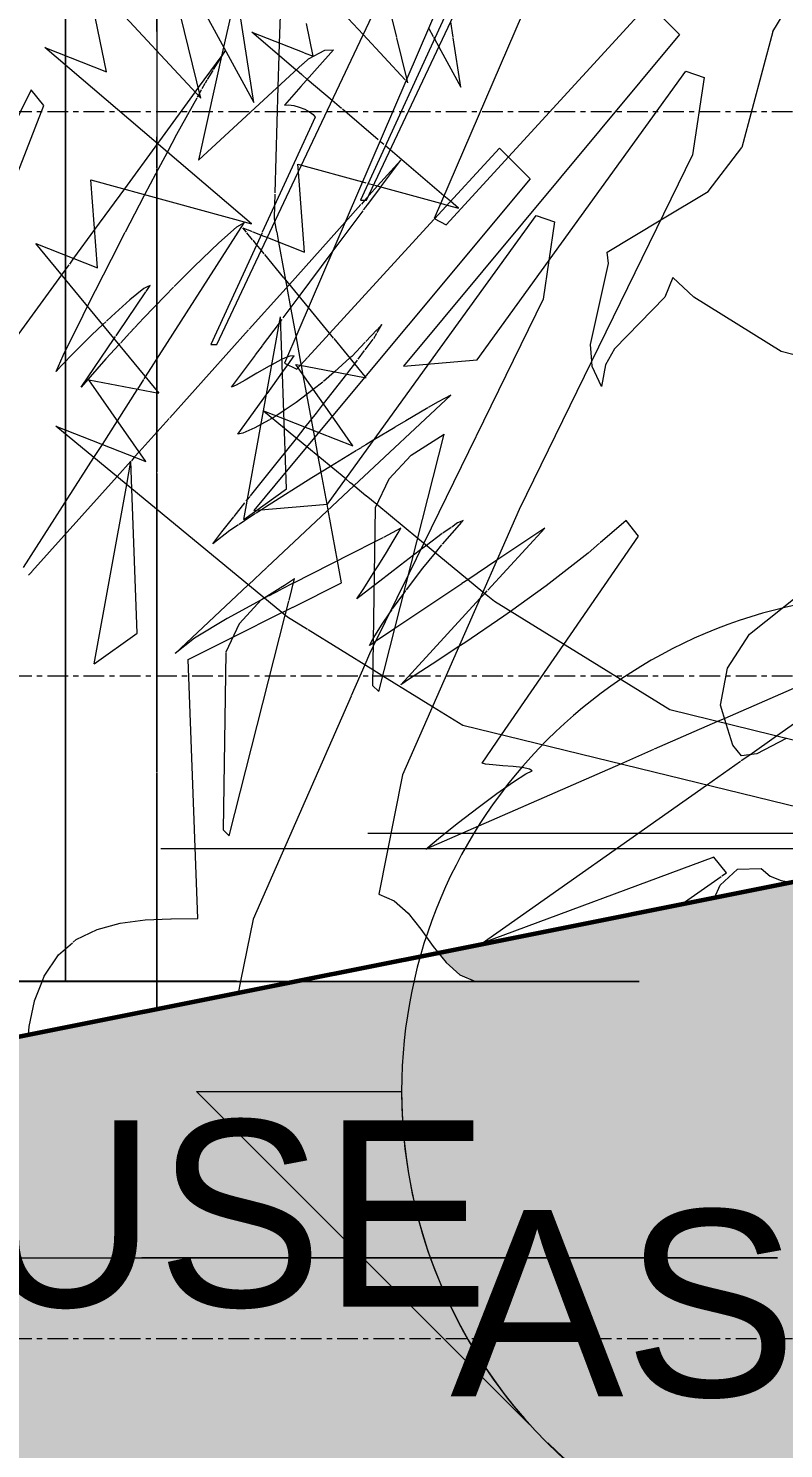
# Model space of a CAD drawing. Header units: inches. Extents: x 8252 to 9002, y -226 to 478.
# Drawn here: x 8378.39 to 8396.62, y -0.28 to 34.01 of the extents above; entities that cross this region are included whole.
import ezdxf

# ---------------------------------------------------------------- set-up
doc = ezdxf.new("R2010")
doc.units = ezdxf.units.IN
doc.header["$MEASUREMENT"] = 0
doc.linetypes.add('Grid Line 1_2_', pattern=[0.875, 0.5, -0.125, 0.125, -0.125])
for name, color, linetype, lineweight in [('A-DETL-GENF', 92, 'Continuous', 9), ('A-FLOR-LEVL', 51, 'Continuous', 9), ('A-FLOR-LEVL-1', 51, 'Grid Line 1_2_', 9), ('C-TOPO', 7, 'Continuous', 9), ('C-TOPO-1', 7, 'Continuous', 60), ('G-ANNO-SYMB', 111, 'Continuous', 9)]:
    doc.layers.add(name, color=color, linetype=linetype, lineweight=lineweight)
doc.styles.add('Arial_1', font='arial.ttf', dxfattribs={"height": 4.5})
doc.styles.add('Century Gothic', font='ufonts.com_century-gothic.ttf', dxfattribs={"height": 4.5})

# ---------------------------------------------------------------- blocks, each defined once
blk = doc.blocks.new('american beech 26158 - american beech 26158-1770223-Section 18')
at = {"layer": 'A-DETL-GENF'}
for p, q in [((8375.027, 4.325), (8383.894, 4.325)), ((8396.476, 4.325), (8381.125, 4.325)), ((8383.894, 4.325), (8390.654, 4.325)), ((8390.654, 4.325), (8394.963, 4.325)), ((8394.963, 4.325), (8396.476, 4.325))]:
    blk.add_line(p, q, dxfattribs=at)
blk = doc.blocks.new('yew 26768 - yew 26768-1770220-Section 18')
at = {"layer": 'A-DETL-GENF'}
for p, q in [((8387.281, 33.798), (8386.993, 34.968)), ((8385.266, 33.345), (8385.105, 34.134)), ((8386.11, 34.253), (8386.471, 33.864)), ((8388.058, 34.007), (8388.163, 33.814)), ((8388.642, 33.798), (8388.585, 34.173)), ((8383.78, 33.922), (8385.041, 33.427)), ((8384.845, 33.015), (8383.78, 33.922)), ((8386.471, 33.864), (8387.487, 32.771)), ((8387.528, 32.799), (8387.284, 33.788)), ((8388.172, 33.798), (8388.193, 33.76)), ((8388.193, 33.76), (8388.298, 33.566)), ((8388.827, 32.594), (8388.644, 33.788)), ((8385.042, 33.426), (8385.26, 33.34)), ((8388.298, 33.566), (8388.827, 32.594)), ((8384.993, 32.89), (8384.857, 33.006)), ((8385.12, 32.781), (8384.994, 32.889)), ((8385.72, 32.271), (8385.12, 32.781)), ((8387.506, 32.749), (8387.541, 32.712)), ((8387.552, 32.7), (8387.528, 32.799)), ((8385.947, 32.077), (8385.72, 32.271)), ((8386.835, 31.322), (8385.968, 32.06)), ((8386.972, 31.205), (8386.892, 31.274)), ((8387.123, 31.077), (8387.006, 31.177)), ((8388.421, 29.973), (8387.123, 31.077)), ((8384.909, 30.554), (8384.896, 30.732)), ((8384.897, 30.734), (8384.983, 30.71)), ((8385.055, 28.609), (8384.91, 30.549)), ((8384.983, 30.71), (8386.454, 30.307)), ((8386.454, 30.307), (8386.532, 30.286)), ((8386.589, 30.27), (8386.725, 30.233)), ((8386.745, 30.228), (8388.342, 29.79)), ((8388.58, 29.837), (8388.421, 29.973)), ((8388.774, 29.671), (8388.58, 29.837)), ((8388.342, 29.79), (8388.498, 29.747)), ((8388.498, 29.747), (8388.774, 29.671)), ((8383.567, 29.193), (8383.688, 29.146)), ((8383.653, 29.089), (8383.567, 29.193)), ((8383.801, 28.909), (8383.665, 29.075)), ((8383.691, 29.145), (8383.792, 29.105)), ((8383.805, 29.1), (8383.868, 29.075)), ((8383.898, 28.791), (8383.811, 28.898)), ((8383.868, 29.075), (8384.004, 29.022)), ((8384.004, 29.022), (8384.157, 28.962)), ((8384.159, 28.961), (8384.628, 28.777)), ((8384.012, 28.653), (8383.898, 28.791)), ((8384.08, 28.571), (8384.012, 28.653)), ((8384.558, 27.99), (8384.097, 28.551)), ((8384.628, 28.776), (8385.055, 28.609)), ((8385.147, 27.275), (8384.559, 27.99)), ((8385.661, 26.652), (8385.147, 27.275)), ((8385.758, 26.533), (8385.661, 26.652)), ((8386.521, 25.606), (8385.768, 26.521)), ((8384.843, 25.899), (8384.952, 25.879)), ((8384.898, 25.82), (8384.843, 25.899)), ((8385.722, 24.647), (8384.902, 25.814)), ((8384.952, 25.879), (8386.506, 25.587)), ((8386.514, 25.586), (8386.543, 25.58)), ((8386.543, 25.58), (8386.539, 25.586)), ((8384.571, 24.351), (8384.061, 24.771)), ((8384.062, 24.777), (8384.563, 24.582)), ((8384.563, 24.582), (8385.396, 24.256)), ((8385.107, 23.909), (8384.571, 24.351)), ((8386.224, 23.933), (8385.722, 24.647)), ((8385.396, 24.256), (8386.224, 23.933)), ((8386.049, 23.133), (8385.107, 23.909)), ((8386.156, 23.044), (8386.049, 23.133)), ((8386.539, 22.729), (8386.164, 23.038)), ((8386.799, 22.515), (8386.54, 22.728)), ((8387.788, 21.699), (8386.799, 22.515)), ((8387.931, 21.581), (8387.788, 21.699)), ((8389.362, 20.403), (8387.931, 21.581)), ((8389.641, 20.173), (8389.362, 20.403)), ((8393.875, 17.558), (8389.641, 20.173)), ((8404.574, 14.941), (8393.875, 17.558)), ((8386.585, 14.582), (8387.143, 14.582)), ((8386.585, 14.582), (8387.143, 14.582)), ((8387.143, 14.582), (8399.51, 14.582)), ((8387.16, 14.582), (8388.796, 14.582)), ((8388.796, 14.582), (8391.364, 14.582)), ((8391.364, 14.582), (8394.732, 14.582)), ((8394.732, 14.582), (8398.768, 14.582))]:
    blk.add_line(p, q, dxfattribs=at)
blk = doc.blocks.new('lupin 26755 - lupin 26755-1770228-Section 18')
at = {"layer": 'A-DETL-GENF'}
for p, q in [((8379.284, 29.864), (8379.284, 48.401)), ((8386.551, 29.864), (8395.3, 48.401)), ((8379.284, 47.66), (8379.284, 29.419)), ((8379.284, 31.644), (8379.284, 47.363)), ((8396.042, 47.66), (8388.182, 29.419)), ((8379.284, 27.046), (8379.284, 41.876)), ((8379.284, 24.822), (8379.284, 40.544)), ((8379.284, 37.271), (8379.284, 27.046)), ((8379.284, 35.961), (8379.284, 33.494)), ((8379.284, 35.351), (8379.284, 29.864)), ((8388.924, 35.351), (8386.403, 29.864)), ((8379.284, 34.609), (8379.284, 33.868)), ((8379.284, 29.271), (8379.284, 34.609)), ((8388.479, 29.271), (8393.373, 34.609)), ((8393.373, 34.609), (8394.114, 33.868)), ((8379.284, 33.868), (8379.284, 25.86)), ((8394.114, 33.868), (8387.441, 25.86)), ((8379.284, 33.494), (8379.284, 31.644)), ((8379.284, 32.978), (8379.284, 32.83)), ((8379.284, 26.008), (8379.284, 32.978)), ((8389.22, 26.008), (8394.262, 32.978)), ((8394.262, 32.978), (8394.707, 32.83)), ((8379.284, 32.83), (8379.284, 30.957)), ((8394.707, 32.83), (8394.428, 30.957)), ((8379.284, 30.957), (8379.284, 22.394)), ((8394.428, 30.957), (8390.235, 22.394)), ((8386.403, 29.864), (8386.551, 29.864)), ((8379.284, 29.419), (8379.284, 29.271)), ((8388.182, 29.419), (8388.479, 29.271)), ((8379.284, 22.894), (8379.284, 27.046)), ((8379.284, 22.152), (8379.284, 27.046)), ((8383.585, 22.152), (8384.475, 27.046)), ((8384.623, 22.894), (8384.475, 27.046)), ((8379.284, 25.86), (8379.284, 26.008)), ((8387.441, 25.86), (8389.22, 26.008)), ((8379.284, 17.852), (8379.284, 24.97)), ((8379.284, 24.97), (8379.284, 24.822)), ((8379.284, 18), (8379.284, 24.214)), ((8379.284, 23.707), (8379.284, 24.214)), ((8386.847, 18), (8388.428, 24.214)), ((8387.627, 23.707), (8388.428, 24.214)), ((8379.284, 23.635), (8379.284, 23.784)), ((8379.284, 23.784), (8379.284, 17.852)), ((8379.284, 23.707), (8379.284, 23.125)), ((8387.627, 23.707), (8387.088, 23.125)), ((8379.284, 23.026), (8379.284, 23.635)), ((8379.284, 23.125), (8379.284, 22.44)), ((8379.284, 20.492), (8379.284, 23.026)), ((8387.088, 23.125), (8386.763, 22.44)), ((8379.284, 22.152), (8379.284, 22.894)), ((8383.585, 22.152), (8384.623, 22.894)), ((8379.284, 22.44), (8379.284, 18.148)), ((8379.284, 22.394), (8379.284, 15.99)), ((8386.763, 22.44), (8386.699, 18.148)), ((8390.235, 22.394), (8387.424, 15.99)), ((8379.284, 20.159), (8379.284, 20.492)), ((8379.284, 20.076), (8379.284, 20.159)), ((8379.284, 18), (8379.284, 20.076)), ((8379.284, 18.148), (8379.284, 18)), ((8379.284, 17.555), (8379.284, 18)), ((8386.699, 18.148), (8386.847, 18)), ((8379.284, 16.665), (8379.284, 17.555)), ((8379.284, 16.202), (8379.284, 16.69)), ((8379.284, 16.69), (8379.284, 16.665)), ((8379.284, 11.022), (8379.284, 16.202)), ((8379.284, 15.99), (8379.284, 13.106)), ((8387.424, 15.99), (8386.847, 13.106)), ((8379.284, 13.106), (8379.284, 12.951)), ((8386.847, 13.106), (8387.223, 12.951)), ((8379.284, 12.951), (8379.284, 12.65)), ((8387.223, 12.951), (8387.556, 12.65)), ((8379.284, 12.65), (8379.284, 12.263)), ((8387.556, 12.65), (8387.864, 12.263)), ((8379.284, 12.263), (8379.284, 11.846)), ((8387.864, 12.263), (8388.164, 11.846)), ((8379.284, 11.846), (8379.284, 11.46)), ((8388.164, 11.846), (8388.472, 11.458)), ((8379.284, 11.458), (8379.284, 11.158)), ((8388.472, 11.458), (8388.805, 11.158)), ((8365.428, 11.002), (8379.284, 11.002)), ((8389.181, 11.002), (8369.185, 11.022)), ((8376.109, 11.002), (8379.284, 11.002)), ((8379.284, 11.158), (8379.284, 11.012)), ((8379.284, 11.002), (8379.284, 11.022)), ((8379.284, 11.002), (8382.459, 11.002)), ((8393.14, 11.002), (8379.284, 11.002)), ((8382.459, 11.002), (8385.375, 11.002)), ((8385.375, 11.002), (8387.948, 11.002)), ((8387.948, 11.002), (8390.094, 11.002)), ((8388.805, 11.158), (8389.181, 11.002)), ((8390.094, 11.002), (8391.731, 11.002)), ((8391.731, 11.002), (8392.774, 11.002)), ((8392.774, 11.002), (8393.14, 11.002))]:
    blk.add_line(p, q, dxfattribs=at)
blk = doc.blocks.new('lupin 26755 - lupin 26755-V1-Section 18')
at = {"layer": 'A-DETL-GENF'}
for p, q in [((8388.704, 35.529), (8384.915, 26.735)), ((8384.758, 30.234), (8387.128, 35.255)), ((8383.408, 34.945), (8383.1, 33.556)), ((8383.1, 33.556), (8382.493, 30.827)), ((8385.755, 33.496), (8384.969, 32.612)), ((8385.018, 33.154), (8385.148, 33.274)), ((8385.148, 33.274), (8385.541, 33.486)), ((8385.541, 33.486), (8385.755, 33.496)), ((8382.493, 30.827), (8385.016, 33.153)), ((8384.968, 32.61), (8384.569, 32.161)), ((8384.569, 32.161), (8384.669, 32.168)), ((8384.67, 32.168), (8384.794, 32.15)), ((8384.794, 32.15), (8384.924, 32.113)), ((8384.928, 32.112), (8385.06, 32.059)), ((8385.06, 32.059), (8385.177, 31.997)), ((8385.177, 31.997), (8385.264, 31.93)), ((8385.264, 31.93), (8385.311, 31.865)), ((8385.311, 31.865), (8384.805, 30.765)), ((8388.193, 29.414), (8389.76, 31.123)), ((8389.76, 31.123), (8389.977, 30.906)), ((8389.977, 30.906), (8390.501, 30.382)), ((8384.804, 30.763), (8384.035, 29.089)), ((8382.938, 26.378), (8384.757, 30.233)), ((8390.501, 30.382), (8384.608, 23.31)), ((8388.059, 25.912), (8390.649, 29.492)), ((8390.649, 29.492), (8391.094, 29.344)), ((8385.131, 26.074), (8388.178, 29.397)), ((8391.094, 29.344), (8390.954, 28.405)), ((8384.029, 29.075), (8382.79, 26.378)), ((8390.954, 28.405), (8390.815, 27.471)), ((8390.815, 27.471), (8387.571, 20.846)), ((8384.913, 26.732), (8384.569, 25.933)), ((8382.79, 26.378), (8382.938, 26.378)), ((8384.866, 25.785), (8385.126, 26.069)), ((8384.569, 25.933), (8384.866, 25.785)), ((8385.607, 22.522), (8388.059, 25.912)), ((8380.759, 22.997), (8380.862, 23.56)), ((8380.886, 22.893), (8380.862, 23.56)), ((8379.972, 18.666), (8380.759, 22.997)), ((8384.608, 23.31), (8383.828, 22.374)), ((8381.01, 19.408), (8380.886, 22.893)), ((8383.828, 22.374), (8383.903, 22.38)), ((8383.903, 22.38), (8385.607, 22.522)), ((8384.57, 20.573), (8384.815, 20.728)), ((8384.68, 20.195), (8384.815, 20.728)), ((8387.571, 20.846), (8386.713, 19.093)), ((8384.014, 20.221), (8384.078, 20.262)), ((8384.078, 20.262), (8384.466, 20.507)), ((8384.473, 20.512), (8384.569, 20.572)), ((8384.014, 20.221), (8383.475, 19.639)), ((8384.598, 19.873), (8384.677, 20.184)), ((8383.475, 19.639), (8383.151, 18.954)), ((8383.234, 14.514), (8384.59, 19.841)), ((8379.972, 18.666), (8381.01, 19.408)), ((8383.15, 18.943), (8383.086, 14.662)), ((8386.622, 18.908), (8386.507, 18.645)), ((8386.713, 19.093), (8386.622, 18.908)), ((8386.507, 18.645), (8386.179, 17.898)), ((8386.177, 17.893), (8383.811, 12.503)), ((8383.086, 14.662), (8383.234, 14.514)), ((8383.811, 12.503), (8383.512, 11.008)), ((8383.512, 11.008), (8383.454, 10.719))]:
    blk.add_line(p, q, dxfattribs=at)
blk = doc.blocks.new('yew 26768 - yew 26768-V2-Section 18')
at = {"layer": 'A-DETL-GENF'}
for p, q in [((8381.543, 36.416), (8383.827, 32.219)), ((8382.552, 32.325), (8381.543, 36.416)), ((8379.79, 35.301), (8382.552, 32.325)), ((8380.268, 32.963), (8379.79, 35.301)), ((8383.827, 32.219), (8383.402, 34.982)), ((8378.78, 33.547), (8380.268, 32.963)), ((8383.774, 29.297), (8378.78, 33.547)), ((8379.896, 30.359), (8383.774, 29.297)), ((8380.055, 28.234), (8379.896, 30.359)), ((8378.567, 28.819), (8380.055, 28.234)), ((8381.543, 25.206), (8378.567, 28.819)), ((8379.843, 25.524), (8381.532, 25.208)), ((8381.224, 23.559), (8379.843, 25.524)), ((8379.046, 24.409), (8381.224, 23.559)), ((8384.641, 19.798), (8379.046, 24.409)), ((8385.126, 19.499), (8384.641, 19.798)), ((8386.705, 18.523), (8385.14, 19.49)), ((8386.943, 18.376), (8386.705, 18.523)), ((8388.146, 17.633), (8386.943, 18.376)), ((8388.875, 17.183), (8388.146, 17.633)), ((8400.98, 14.223), (8388.875, 17.183)), ((8381.585, 14.208), (8387.068, 14.208)), ((8381.585, 14.208), (8382.16, 14.208)), ((8382.16, 14.208), (8383.796, 14.208)), ((8383.796, 14.208), (8386.364, 14.208)), ((8386.364, 14.208), (8387.068, 14.208)), ((8387.068, 14.208), (8400.904, 14.208)), ((8387.068, 14.208), (8389.732, 14.208)), ((8389.732, 14.208), (8393.768, 14.208)), ((8393.768, 14.208), (8398.343, 14.208))]:
    blk.add_line(p, q, dxfattribs=at)
blk = doc.blocks.new('hydrangea 26752 - hydrangea 26752-1770219-Section 18')
at = {"layer": 'A-DETL-GENF'}
for p, q in [((8381.49, 33.941), (8381.49, 37.617)), ((8396.363, 33.941), (8398.611, 37.617)), ((8381.49, 34.401), (8381.49, 33.774)), ((8381.49, 33.941), (8381.49, 33.469)), ((8381.49, 33.774), (8381.49, 33.469)), ((8396.363, 33.941), (8395.617, 31.137)), ((8381.49, 33.469), (8381.49, 33.222)), ((8381.49, 33.469), (8381.49, 31.241)), ((8381.49, 33.222), (8381.49, 32.81)), ((8381.49, 32.81), (8381.49, 32.473)), ((8381.49, 32.473), (8381.49, 31.241)), ((8381.49, 31.241), (8381.49, 31.391)), ((8381.49, 31.391), (8381.49, 31.367)), ((8381.49, 31.367), (8381.49, 31.241)), ((8381.49, 31.241), (8381.49, 31.137)), ((8381.49, 31.24), (8381.49, 30.738)), ((8381.49, 31.201), (8381.49, 31.24)), ((8381.49, 31.24), (8381.49, 30.643)), ((8381.49, 30.643), (8381.49, 31.201)), ((8381.49, 30.643), (8381.49, 31.137)), ((8394.799, 30.071), (8395.617, 31.137)), ((8381.49, 30.738), (8381.49, 30.643)), ((8381.49, 30.629), (8381.49, 29.923)), ((8381.49, 29.923), (8381.49, 30.629)), ((8381.49, 30.629), (8381.49, 29.923)), ((8381.49, 30.071), (8381.49, 30.629)), ((8381.49, 29.923), (8381.49, 30.071)), ((8381.49, 29.923), (8381.49, 27.969)), ((8381.49, 29.613), (8381.49, 29.923)), ((8381.49, 29.923), (8381.49, 26.929)), ((8381.49, 28.61), (8381.49, 29.923)), ((8393.659, 29.388), (8394.799, 30.071)), ((8381.49, 29.336), (8381.49, 29.613)), ((8381.49, 28.815), (8381.49, 29.336)), ((8392.363, 28.61), (8393.659, 29.388)), ((8381.49, 28.432), (8381.49, 28.815)), ((8381.49, 28.336), (8381.49, 28.61)), ((8392.399, 28.336), (8392.363, 28.61)), ((8381.49, 28.16), (8381.49, 28.432)), ((8381.49, 26.378), (8381.49, 28.336)), ((8381.49, 27.971), (8381.49, 28.16)), ((8391.957, 26.378), (8392.399, 28.336)), ((8381.49, 27.994), (8381.49, 27.522)), ((8381.49, 27.526), (8381.49, 27.994)), ((8381.49, 27.629), (8381.49, 27.971)), ((8381.49, 27.969), (8381.49, 27.629)), ((8393.953, 27.994), (8393.754, 27.522)), ((8394.455, 27.526), (8393.953, 27.994)), ((8381.49, 26.214), (8381.49, 27.526)), ((8381.49, 27.522), (8381.49, 26.279)), ((8393.754, 27.522), (8392.541, 26.279)), ((8396.569, 26.214), (8394.455, 27.526)), ((8381.49, 26.918), (8381.49, 25.313)), ((8381.49, 25.846), (8381.49, 26.359)), ((8381.49, 26.279), (8381.49, 25.887)), ((8381.49, 25.513), (8381.49, 26.214)), ((8391.99, 25.978), (8391.957, 26.378)), ((8392.541, 26.279), (8392.327, 25.887)), ((8399.21, 25.513), (8396.569, 26.214)), ((8381.49, 25.887), (8381.49, 25.365)), ((8381.49, 25.365), (8381.49, 25.846)), ((8392.001, 25.846), (8391.99, 25.978)), ((8392.225, 25.365), (8392.001, 25.846)), ((8392.327, 25.887), (8392.225, 25.365)), ((8381.49, 25.27), (8381.49, 25.513)), ((8381.49, 25.304), (8381.49, 25.27)), ((8381.49, 25.27), (8381.49, 25.216)), ((8381.49, 25.216), (8381.49, 25.27)), ((8381.49, 25.216), (8381.49, 23.309)), ((8381.49, 25.091), (8381.49, 25.216)), ((8381.49, 23.121), (8381.49, 25.082)), ((8381.49, 23.266), (8381.49, 22.395)), ((8381.49, 22.459), (8381.49, 23.11)), ((8381.49, 22.608), (8381.49, 22.395)), ((8381.49, 22.395), (8381.49, 22.608)), ((8381.49, 22.395), (8381.49, 22.459)), ((8381.49, 22.395), (8381.49, 22.13)), ((8381.49, 22.14), (8381.49, 22.395)), ((8381.49, 22.395), (8381.49, 22.251)), ((8381.49, 21.908), (8381.49, 22.395)), ((8381.49, 22.251), (8381.49, 21.833)), ((8381.49, 19.483), (8381.49, 22.14)), ((8381.49, 22.13), (8381.49, 17.452)), ((8381.49, 21.538), (8381.49, 21.908)), ((8381.49, 21.833), (8381.49, 19.042)), ((8381.49, 20.723), (8381.49, 21.538)), ((8381.49, 19.388), (8381.49, 20.723)), ((8395.797, 19.388), (8397.48, 20.723)), ((8381.49, 19.742), (8381.49, 19.833)), ((8381.49, 19.833), (8381.49, 19.812)), ((8381.49, 19.812), (8381.49, 19.655)), ((8381.49, 19.042), (8381.49, 19.742)), ((8381.49, 19.655), (8381.49, 19.336)), ((8381.49, 19.148), (8381.49, 19.483)), ((8381.49, 19.336), (8381.49, 19.478)), ((8381.49, 19.478), (8381.49, 17.301)), ((8381.49, 18.568), (8381.49, 19.388)), ((8395.272, 18.568), (8395.797, 19.388)), ((8381.49, 17.024), (8381.49, 19.148)), ((8381.49, 17.668), (8381.49, 18.568)), ((8395.104, 17.668), (8395.272, 18.568)), ((8381.49, 16.714), (8381.49, 17.668)), ((8381.49, 17.529), (8381.49, 17.578)), ((8381.49, 17.578), (8381.49, 16.498)), ((8381.49, 17.301), (8381.49, 17.529)), ((8381.49, 16.242), (8381.49, 17.524)), ((8381.49, 17.524), (8381.49, 16.638)), ((8395.241, 17.223), (8395.104, 17.668)), ((8381.49, 17.452), (8381.49, 16.242)), ((8395.401, 16.707), (8395.241, 17.223)), ((8381.49, 16.689), (8381.49, 17.024)), ((8396.683, 16.871), (8395.976, 16.498)), ((8381.49, 16.45), (8381.49, 16.707)), ((8381.49, 16.603), (8381.49, 16.689)), ((8381.49, 16.622), (8381.49, 16.603)), ((8381.49, 16.498), (8381.49, 16.45)), ((8395.605, 16.45), (8395.401, 16.707)), ((8395.976, 16.498), (8395.605, 16.45)), ((8381.49, 16.229), (8381.49, 16.066)), ((8381.49, 16.066), (8381.49, 16.229)), ((8381.49, 16.047), (8381.49, 12.854)), ((8381.49, 13.454), (8381.49, 16.047)), ((8381.49, 13.748), (8381.49, 13.674)), ((8381.49, 13.473), (8381.49, 13.748)), ((8381.49, 13.71), (8381.49, 13.73)), ((8381.49, 13.73), (8381.49, 13.545)), ((8395.515, 13.71), (8396.085, 13.73)), ((8396.085, 13.73), (8396.3, 13.545)), ((8381.49, 13.325), (8381.49, 13.71)), ((8381.49, 13.674), (8381.49, 11.01)), ((8381.49, 13.545), (8381.49, 13.439)), ((8381.49, 12.262), (8381.49, 13.473)), ((8381.49, 13.367), (8381.49, 13.454)), ((8381.49, 13.439), (8381.49, 13.21)), ((8395.096, 13.325), (8395.515, 13.71)), ((8396.3, 13.545), (8396.567, 13.439)), ((8396.567, 13.439), (8396.823, 13.392)), ((8381.49, 13.049), (8381.49, 13.367)), ((8381.49, 12.68), (8381.49, 13.325)), ((8381.49, 13.21), (8381.49, 13.049)), ((8394.955, 13.018), (8395.096, 13.325)), ((8381.49, 12.854), (8381.49, 12.262)), ((8381.49, 11.01), (8381.49, 12.68)), ((8381.49, 11.01), (8381.49, 10.898)), ((8381.49, 10.327), (8381.49, 11.01)), ((8381.49, 10.898), (8381.49, 10.457)), ((8381.49, 10.457), (8381.49, 10.327))]:
    blk.add_line(p, q, dxfattribs=at)
blk = doc.blocks.new('elm sapling fall 24458 - elm sapling fall 24458-1770229-Section 18')
at = {"layer": 'A-DETL-GENF'}
for p, q in [((8384.452, 33.658), (8384.471, 34.321)), ((8384.443, 33.358), (8384.452, 33.658)), ((8384.421, 32.604), (8384.443, 33.358)), ((8384.345, 30.04), (8384.421, 32.604)), ((8384.337, 29.75), (8384.344, 30.006)), ((8384.327, 29.427), (8384.337, 29.745)), ((8384.341, 29.351), (8384.327, 29.427)), ((8384.388, 29.097), (8384.341, 29.351)), ((8384.433, 28.853), (8384.39, 29.089)), ((8384.569, 28.114), (8384.433, 28.853)), ((8384.602, 27.937), (8384.569, 28.113)), ((8384.633, 27.77), (8384.602, 27.937)), ((8384.725, 27.27), (8384.635, 27.759)), ((8384.851, 26.586), (8384.725, 27.27)), ((8384.976, 25.905), (8384.851, 26.586)), ((8384.981, 25.879), (8384.976, 25.905)), ((8385.025, 25.639), (8384.982, 25.873)), ((8385.111, 25.175), (8385.025, 25.639)), ((8385.222, 24.572), (8385.111, 25.175)), ((8385.271, 24.305), (8385.222, 24.572)), ((8385.301, 24.142), (8385.271, 24.305)), ((8385.386, 23.679), (8385.301, 24.142)), ((8385.457, 23.298), (8385.386, 23.679)), ((8385.6, 22.521), (8385.457, 23.298)), ((8385.625, 22.382), (8385.6, 22.521)), ((8385.851, 21.158), (8385.625, 22.382)), ((8385.949, 20.625), (8385.851, 21.158)), ((8384.78, 20.041), (8385.944, 20.623)), ((8383.319, 19.31), (8384.51, 19.906)), ((8384.51, 19.906), (8384.62, 19.961)), ((8384.626, 19.964), (8384.773, 20.037)), ((8382.243, 18.772), (8383.319, 19.31)), ((8382.394, 14.675), (8382.243, 18.772)), ((8382.474, 12.521), (8382.395, 14.666)), ((8380.044, 12.258), (8380.602, 12.408)), ((8380.602, 12.408), (8381.203, 12.485)), ((8381.203, 12.485), (8381.823, 12.513)), ((8381.831, 12.514), (8382.474, 12.518)), ((8379.468, 11.947), (8379.543, 12.011)), ((8379.543, 12.011), (8380.044, 12.258)), ((8379.113, 11.642), (8379.451, 11.932)), ((8378.768, 11.128), (8379.113, 11.642)), ((8378.535, 10.536), (8378.723, 11.013)), ((8378.723, 11.013), (8378.768, 11.128)), ((8378.403, 9.911), (8378.531, 10.525)), ((8378.391, 9.707), (8378.403, 9.911))]:
    blk.add_line(p, q, dxfattribs=at)
blk = doc.blocks.new('fountain grass 26746 - fountain grass 26746-V10-Section 18')
at = {"layer": 'A-DETL-GENF'}
for p, q in [((8383.056, 33.36), (8382.489, 32.583)), ((8382.859, 33.02), (8383.048, 33.326)), ((8383.048, 33.326), (8383.142, 33.477)), ((8383.142, 33.477), (8383.056, 33.36)), ((8382.709, 32.776), (8382.846, 32.998)), ((8382.489, 32.583), (8382.411, 32.477)), ((8382.586, 32.563), (8382.654, 32.686)), ((8382.659, 32.694), (8382.706, 32.771)), ((8378.453, 32.532), (8377.67, 30.957)), ((8378.756, 32.154), (8378.453, 32.532)), ((8382.411, 32.477), (8381.549, 31.297)), ((8381.97, 31.455), (8382.458, 32.332)), ((8382.467, 32.349), (8382.491, 32.392)), ((8382.491, 32.392), (8382.522, 32.448)), ((8382.533, 32.468), (8382.57, 32.535)), ((8378.131, 30.535), (8378.756, 32.154)), ((8381.501, 31.231), (8380.703, 30.138)), ((8381.548, 31.295), (8381.501, 31.231)), ((8381.742, 31.026), (8381.97, 31.455)), ((8381.482, 30.536), (8381.742, 31.025)), ((8381.2, 30.005), (8381.473, 30.519)), ((8387.377, 30.831), (8386.818, 30.208)), ((8386.897, 30.186), (8387.377, 30.831)), ((8386.575, 29.754), (8386.894, 30.182)), ((8386.818, 30.207), (8386.616, 29.982)), ((8380.703, 30.138), (8379.986, 29.157)), ((8380.732, 29.103), (8381.18, 29.969)), ((8381.182, 29.972), (8381.198, 30.003)), ((8386.51, 29.864), (8386.427, 29.771)), ((8386.533, 29.89), (8386.51, 29.864)), ((8386.596, 29.96), (8386.539, 29.896)), ((8385.722, 28.609), (8386.468, 29.611)), ((8386.418, 29.761), (8386.034, 29.333)), ((8386.482, 29.629), (8386.532, 29.697)), ((8386.539, 29.705), (8386.575, 29.754)), ((8379.986, 29.157), (8379.478, 28.461)), ((8381.217, 25.601), (8383.596, 29.318)), ((8383.41, 29.213), (8382.984, 28.838)), ((8383.596, 29.318), (8383.41, 29.213)), ((8386.034, 29.333), (8384.688, 27.832)), ((8380.391, 28.444), (8380.725, 29.089)), ((8382.984, 28.838), (8382.387, 28.263)), ((8379.478, 28.461), (8379.376, 28.322)), ((8384.927, 27.542), (8385.722, 28.609)), ((8379.361, 28.301), (8379.188, 28.065)), ((8379.814, 27.305), (8380.391, 28.444)), ((8382.387, 28.263), (8381.91, 27.782)), ((8379.188, 28.065), (8376.789, 24.781)), ((8381.226, 27.656), (8381.327, 27.806)), ((8381.327, 27.806), (8381.235, 27.763)), ((8384.688, 27.832), (8384.529, 27.654)), ((8380.834, 27.459), (8380.392, 27.06)), ((8380.555, 26.665), (8381.225, 27.655)), ((8381.17, 27.733), (8380.834, 27.459)), ((8381.688, 27.557), (8381.169, 27.014)), ((8381.234, 27.763), (8381.17, 27.733)), ((8381.889, 27.761), (8381.688, 27.557)), ((8384.529, 27.654), (8383.72, 26.752)), ((8384.539, 27.021), (8384.927, 27.542)), ((8379.227, 26.114), (8379.706, 27.09)), ((8379.706, 27.09), (8379.814, 27.305)), ((8380.181, 26.859), (8379.92, 26.611)), ((8380.257, 26.931), (8380.181, 26.859)), ((8380.392, 27.06), (8380.273, 26.947)), ((8380.947, 26.782), (8380.838, 26.663)), ((8381.168, 27.013), (8380.954, 26.79)), ((8384.043, 26.354), (8384.448, 26.898)), ((8384.448, 26.898), (8384.478, 26.939)), ((8384.478, 26.939), (8384.514, 26.987)), ((8386.923, 26.86), (8386.806, 26.738)), ((8386.808, 26.667), (8386.923, 26.86)), ((8379.92, 26.611), (8379.49, 26.188)), ((8379.663, 25.348), (8380.458, 26.523)), ((8380.458, 26.523), (8380.492, 26.573)), ((8380.505, 26.592), (8380.554, 26.664)), ((8380.602, 26.406), (8380.577, 26.379)), ((8380.831, 26.655), (8380.616, 26.421)), ((8383.705, 26.735), (8381.799, 24.609)), ((8386.52, 26.436), (8386.194, 26.094)), ((8386.519, 26.252), (8386.714, 26.512)), ((8386.804, 26.735), (8386.539, 26.456)), ((8386.726, 26.528), (8386.8, 26.653)), ((8379.058, 25.726), (8379.227, 26.114)), ((8379.49, 26.188), (8379.179, 25.868)), ((8380.577, 26.379), (8380.257, 26.03)), ((8383.293, 25.348), (8383.871, 26.123)), ((8383.874, 26.128), (8384.039, 26.35)), ((8384.629, 26.073), (8384.511, 26.022)), ((8384.696, 26.101), (8384.629, 26.073)), ((8384.652, 25.891), (8384.806, 26.104)), ((8384.806, 26.104), (8384.696, 26.101)), ((8386.194, 26.094), (8386.151, 26.056)), ((8386.349, 26.024), (8386.506, 26.234)), ((8379.179, 25.868), (8379.058, 25.726)), ((8380.257, 26.03), (8379.663, 25.348)), ((8384.2, 25.858), (8383.899, 25.684)), ((8384.265, 25.893), (8384.2, 25.858)), ((8384.48, 26.008), (8384.265, 25.893)), ((8384.511, 26.022), (8384.48, 26.008)), ((8384.523, 25.712), (8384.652, 25.891)), ((8385.779, 25.724), (8385.514, 25.487)), ((8386.151, 26.056), (8385.779, 25.724)), ((8386.079, 25.667), (8386.149, 25.757)), ((8386.149, 25.757), (8386.267, 25.915)), ((8386.267, 25.915), (8386.334, 26.005)), ((8381.026, 25.303), (8381.173, 25.533)), ((8381.184, 25.551), (8381.217, 25.601)), ((8383.403, 25.396), (8383.293, 25.348)), ((8383.619, 25.519), (8383.403, 25.396)), ((8383.899, 25.684), (8383.619, 25.519)), ((8384.149, 25.192), (8384.522, 25.711)), ((8385.494, 25.469), (8385.267, 25.295)), ((8385.514, 24.944), (8386.079, 25.667)), ((8380.536, 24.538), (8381.015, 25.286)), ((8383.444, 24.213), (8384.134, 25.171)), ((8385.267, 25.295), (8384.852, 24.977)), ((8386.249, 22.967), (8388.587, 25.159)), ((8388.587, 25.159), (8388.284, 24.998)), ((8384.555, 24.782), (8384.367, 24.658)), ((8384.852, 24.977), (8384.562, 24.787)), ((8385.071, 24.383), (8385.343, 24.725)), ((8385.343, 24.725), (8385.514, 24.944)), ((8388.033, 24.851), (8387.5, 24.539)), ((8388.284, 24.998), (8388.043, 24.857)), ((8380.172, 23.969), (8380.536, 24.538)), ((8381.787, 24.596), (8381.063, 23.788)), ((8383.857, 24.368), (8383.564, 24.237)), ((8384.002, 24.448), (8383.857, 24.368)), ((8384.206, 24.562), (8384.002, 24.448)), ((8384.271, 24.598), (8384.224, 24.572)), ((8384.294, 24.611), (8384.271, 24.598)), ((8384.367, 24.658), (8384.297, 24.612)), ((8384.858, 24.114), (8385.069, 24.381)), ((8387.232, 24.377), (8386.747, 24.085)), ((8387.5, 24.539), (8387.238, 24.381)), ((8383.564, 24.237), (8383.444, 24.213)), ((8384.591, 23.779), (8384.858, 24.114)), ((8386.731, 24.076), (8386.539, 23.96)), ((8379.967, 23.649), (8380.172, 23.969)), ((8380.952, 23.665), (8380.872, 23.575)), ((8381.063, 23.788), (8380.952, 23.665)), ((8384.458, 23.611), (8384.591, 23.779)), ((8386.308, 23.82), (8385.681, 23.436)), ((8386.42, 23.889), (8386.32, 23.828)), ((8386.533, 23.957), (8386.423, 23.891)), ((8378.27, 20.997), (8379.967, 23.649)), ((8380.862, 23.564), (8380.526, 23.189)), ((8383.75, 22.724), (8384.458, 23.611)), ((8385.681, 23.436), (8385.228, 23.158)), ((8380.526, 23.189), (8378.472, 20.898)), ((8385.228, 23.158), (8384.111, 22.454)), ((8383.671, 22.626), (8383.74, 22.712)), ((8384.153, 21.002), (8386.249, 22.967)), ((8383.353, 22.227), (8383.614, 22.555)), ((8383.873, 22.297), (8383.608, 22.122)), ((8383.646, 22.594), (8383.671, 22.626)), ((8384.012, 22.389), (8383.884, 22.304)), ((8384.111, 22.454), (8384.012, 22.389)), ((8383.056, 21.853), (8383.345, 22.217)), ((8383.463, 22.026), (8383.253, 21.888)), ((8383.605, 22.12), (8383.478, 22.036)), ((8388.384, 21.556), (8388.853, 22.092)), ((8388.594, 21.962), (8388.397, 21.825)), ((8388.752, 22.071), (8388.61, 21.973)), ((8388.853, 22.117), (8388.752, 22.071)), ((8388.889, 22.134), (8388.853, 22.117)), ((8388.856, 22.096), (8388.889, 22.134)), ((8392.822, 22.134), (8392.194, 21.591)), ((8393.124, 21.756), (8392.822, 22.134)), ((8383.253, 21.888), (8382.839, 21.567)), ((8382.839, 21.567), (8383.056, 21.853)), ((8386.751, 21.613), (8386.184, 21.326)), ((8386.949, 21.713), (8386.751, 21.613)), ((8387.377, 21.945), (8386.964, 21.721)), ((8387.034, 21.36), (8387.197, 21.63)), ((8387.197, 21.63), (8387.318, 21.834)), ((8387.318, 21.834), (8387.377, 21.945)), ((8388.382, 21.814), (8387.997, 21.528)), ((8389.481, 20.451), (8390.856, 21.945)), ((8390.856, 21.945), (8389.698, 21.169)), ((8391.318, 19.137), (8393.124, 21.756)), ((8386.184, 21.326), (8385.214, 20.838)), ((8386.845, 21.057), (8387.034, 21.36)), ((8387.685, 21.292), (8387.372, 21.054)), ((8387.852, 21.419), (8387.685, 21.292)), ((8387.909, 21.462), (8387.852, 21.419)), ((8387.997, 21.528), (8387.909, 21.462)), ((8387.914, 20.982), (8388.214, 21.349)), ((8388.214, 21.349), (8388.374, 21.545)), ((8391.904, 21.34), (8390.892, 20.557)), ((8392.181, 21.58), (8391.904, 21.34)), ((8383.698, 20.575), (8384.146, 20.995)), ((8386.74, 20.891), (8386.845, 21.057)), ((8387.372, 21.054), (8386.871, 20.668)), ((8387.514, 20.459), (8387.914, 20.982)), ((8389.698, 21.169), (8388.999, 20.702)), ((8378.465, 20.89), (8378.391, 20.808)), ((8384.781, 20.614), (8384.5, 20.47)), ((8385.214, 20.838), (8384.787, 20.618)), ((8386.469, 20.468), (8386.651, 20.75)), ((8386.651, 20.75), (8386.74, 20.891)), ((8386.871, 20.668), (8386.735, 20.563)), ((8388.853, 20.603), (8387.234, 19.519)), ((8388.999, 20.702), (8388.857, 20.606)), ((8381.932, 18.92), (8383.688, 20.566)), ((8384.087, 20.254), (8384.002, 20.208)), ((8384.171, 20.3), (8384.087, 20.254)), ((8384.492, 20.466), (8384.181, 20.305)), ((8386.318, 20.243), (8386.469, 20.468)), ((8386.492, 20.375), (8386.318, 20.243)), ((8386.735, 20.563), (8386.496, 20.378)), ((8387.18, 19.994), (8387.45, 20.37)), ((8387.377, 18.163), (8389.292, 20.245)), ((8387.45, 20.37), (8387.502, 20.442)), ((8389.292, 20.245), (8389.405, 20.368)), ((8389.405, 20.368), (8389.464, 20.432)), ((8390.892, 20.557), (8390.026, 19.935)), ((8384.002, 20.208), (8383.188, 19.766)), ((8387.086, 19.855), (8387.17, 19.979)), ((8390.026, 19.935), (8389.87, 19.823)), ((8383.188, 19.766), (8382.398, 19.288)), ((8386.728, 19.302), (8386.916, 19.602)), ((8386.916, 19.602), (8386.963, 19.672)), ((8386.964, 19.674), (8387.086, 19.855)), ((8389.87, 19.823), (8388.923, 19.177)), ((8382.398, 19.288), (8381.932, 18.92)), ((8386.621, 19.109), (8386.716, 19.281)), ((8386.77, 19.209), (8386.714, 19.172)), ((8387.234, 19.519), (8386.77, 19.209)), ((8386.714, 19.172), (8386.621, 19.109)), ((8388.783, 19.085), (8388.135, 18.659)), ((8388.923, 19.177), (8388.783, 19.085)), ((8389.813, 16.954), (8391.318, 19.137)), ((8388.135, 18.659), (8387.592, 18.308)), ((8398.569, 18.825), (8395.202, 17.352)), ((8387.586, 18.304), (8387.377, 18.163)), ((8396.449, 16.928), (8398.569, 18.422)), ((8395.028, 17.276), (8393.502, 16.608)), ((8395.202, 17.352), (8395.028, 17.276)), ((8389.343, 16.273), (8389.813, 16.954)), ((8395.807, 16.476), (8396.449, 16.928)), ((8393.481, 16.599), (8392.686, 16.251)), ((8395.601, 16.332), (8395.807, 16.476)), ((8392.686, 16.251), (8387.982, 14.193)), ((8389.427, 16.248), (8389.343, 16.273)), ((8389.606, 16.229), (8389.427, 16.248)), ((8389.841, 16.21), (8389.606, 16.229)), ((8390.093, 16.19), (8389.841, 16.21)), ((8390.322, 16.164), (8390.093, 16.19)), ((8390.489, 16.13), (8390.322, 16.164)), ((8390.553, 16.084), (8390.489, 16.13)), ((8394.765, 15.743), (8395.584, 16.319)), ((8389.701, 15.537), (8390.101, 15.818)), ((8390.101, 15.818), (8390.4, 16.012)), ((8390.4, 16.012), (8390.553, 16.084)), ((8389.244, 15.2), (8389.701, 15.537)), ((8389.343, 11.924), (8394.765, 15.743)), ((8388.775, 14.842), (8389.244, 15.2)), ((8388.34, 14.495), (8388.775, 14.842)), ((8387.982, 14.193), (8388.34, 14.495)), ((8394.939, 14.004), (8389.343, 11.924)), ((8395.242, 13.626), (8394.939, 14.004)), ((8394.149, 12.857), (8395.116, 13.537)), ((8395.133, 13.549), (8395.242, 13.626))]:
    blk.add_line(p, q, dxfattribs=at)
blk = doc.blocks.new('Section - Section Head - Filled-22785-Section 18')
at = {"layer": 'G-ANNO-SYMB'}
h = blk.add_hatch(color=256, dxfattribs=at)
edge = h.paths.add_edge_path(flags=0)
edge.add_line((8608.219, -199.981), (8600.167, -191.929))
edge.add_line((8600.167, -191.929), (8600.167, -196.883))
edge.add_arc((8600.167, -208.899), 12.016, 47.9216, 90, ccw=False)
h = blk.add_hatch(color=256, dxfattribs=at)
edge = h.paths.add_edge_path(flags=0)
edge.add_arc((8600.167, -208.899), 12, 0, 45, ccw=False)
edge.add_line((8612.167, -208.899), (8617.138, -208.899))
edge.add_line((8617.138, -208.899), (8608.652, -200.414))
h = blk.add_hatch(color=256, dxfattribs=at)
edge = h.paths.add_edge_path(flags=0)
edge.add_line((8608.652, -217.384), (8617.138, -208.899))
edge.add_line((8617.138, -208.899), (8612.167, -208.899))
edge.add_arc((8600.167, -208.899), 12, 315, 360, ccw=False)
h = blk.add_hatch(color=256, dxfattribs=at)
edge = h.paths.add_edge_path(flags=0)
edge.add_arc((8600.167, -208.899), 12.016, 270, 312.0784, ccw=False)
edge.add_line((8600.167, -220.915), (8600.167, -225.87))
edge.add_line((8600.167, -225.87), (8608.219, -217.817))
for p, q in [((8600.167, -196.883), (8600.167, -191.929)), ((8600.167, -191.929), (8608.219, -199.981)), ((8608.652, -200.414), (8617.138, -208.899)), ((8617.138, -208.899), (8608.652, -217.384)), ((8612.167, -208.899), (8617.138, -208.899)), ((8617.138, -208.899), (8612.167, -208.899)), ((8608.219, -217.817), (8600.167, -225.87)), ((8600.167, -225.87), (8600.167, -220.915))]:
    blk.add_line(p, q, dxfattribs=at)
for centre, radius, start, end in [((8600.167, -208.915), 12, 90, 270), ((8600.167, -208.899), 12.016, 47.9216, 90), ((8600.167, -208.915), 12, 270, 90), ((8600.167, -208.899), 12, 360, 45), ((8600.167, -208.899), 12, 315, 360), ((8600.167, -208.899), 12.016, 270, 312.0784)]:
    blk.add_arc(centre, radius, start, end, dxfattribs=at)

msp = doc.modelspace()

# ---------------------------------------------------------------- hatches: boundary and pattern name
at = {"layer": 'C-TOPO'}
msp.add_hatch(color=256, dxfattribs=at).paths.add_polyline_path([(8337.942, -196.928), (8472.569, -196.928), (8472.569, 22.671), (8465.995, 22.671), (8462.761, 22.285), (8459.042, 22.285), (8457.464, 22.671), (8451.819, 22.671), (8441.774, 21.318), (8441.643, 21.286), (8436.803, 20.036), (8431.761, 19.435), (8427.969, 19.452), (8427.821, 19.489), (8426.345, 19.293), (8388.291, 11.686), (8388.472, 11.458), (8388.805, 11.158), (8389.181, 11.002), (8384.87, 11.002), (8372.826, 8.595), (8356.455, 5.907), (8337.942, 3.013), (8337.942, -121.589)], flags=0)

# ---------------------------------------------------------------- linework, layer by layer
at = {"layer": 'A-FLOR-LEVL-1'}
for p, q in [((8978.718, 32), (8289.597, 32)), ((8978.718, 18.375), (8289.597, 18.375)), ((8978.718, 2.375), (8289.597, 2.375))]:
    msp.add_line(p, q, dxfattribs=at)
at = {"layer": 'C-TOPO'}
for p, q in [((8426.345, 19.293), (8388.291, 11.686)), ((8388.291, 11.686), (8384.891, 11.007)), ((8384.891, 11.007), (8372.826, 8.595))]:
    msp.add_line(p, q, dxfattribs=at)
at = {"layer": 'C-TOPO-1'}
for p, q in [((8426.345, 19.293), (8388.291, 11.686)), ((8388.291, 11.686), (8384.891, 11.007)), ((8384.891, 11.007), (8372.826, 8.595))]:
    msp.add_line(p, q, dxfattribs=at)

# ---------------------------------------------------------------- block references
at = {"layer": 'A-DETL-GENF'}
for name in ['american beech 26158 - american beech 26158-1770223-Section 18', 'elm sapling fall 24458 - elm sapling fall 24458-1770229-Section 18', 'lupin 26755 - lupin 26755-1770228-Section 18', 'lupin 26755 - lupin 26755-V1-Section 18', 'hydrangea 26752 - hydrangea 26752-1770219-Section 18', 'yew 26768 - yew 26768-1770220-Section 18', 'yew 26768 - yew 26768-V2-Section 18', 'fountain grass 26746 - fountain grass 26746-V10-Section 18']:
    msp.add_blockref(name, (0, 0), dxfattribs=at)
at = {"layer": 'G-ANNO-SYMB', "rotation": 270.0000000000005}
msp.add_blockref('Section - Section Head - Filled-22785-Section 18', (8608.315, 8608.513), dxfattribs=at)

# ---------------------------------------------------------------- texts
at = {"layer": 'A-FLOR-LEVL', "insert": (8295.272, 7.65), "char_height": 4.5, "width": 116.5035, "attachment_point": 1, "style": 'Century Gothic'}
msp.add_mtext('0\' - 2 3/8" - TOP OF BOAT HOUSE', dxfattribs=at)
at = {"layer": 'G-ANNO-SYMB', "insert": (8388.571, 5.482), "char_height": 4.5, "width": 26.5125, "attachment_point": 1, "style": 'Arial_1'}
msp.add_mtext('ASK-08', dxfattribs=at)

doc.saveas('drawing.dxf')
